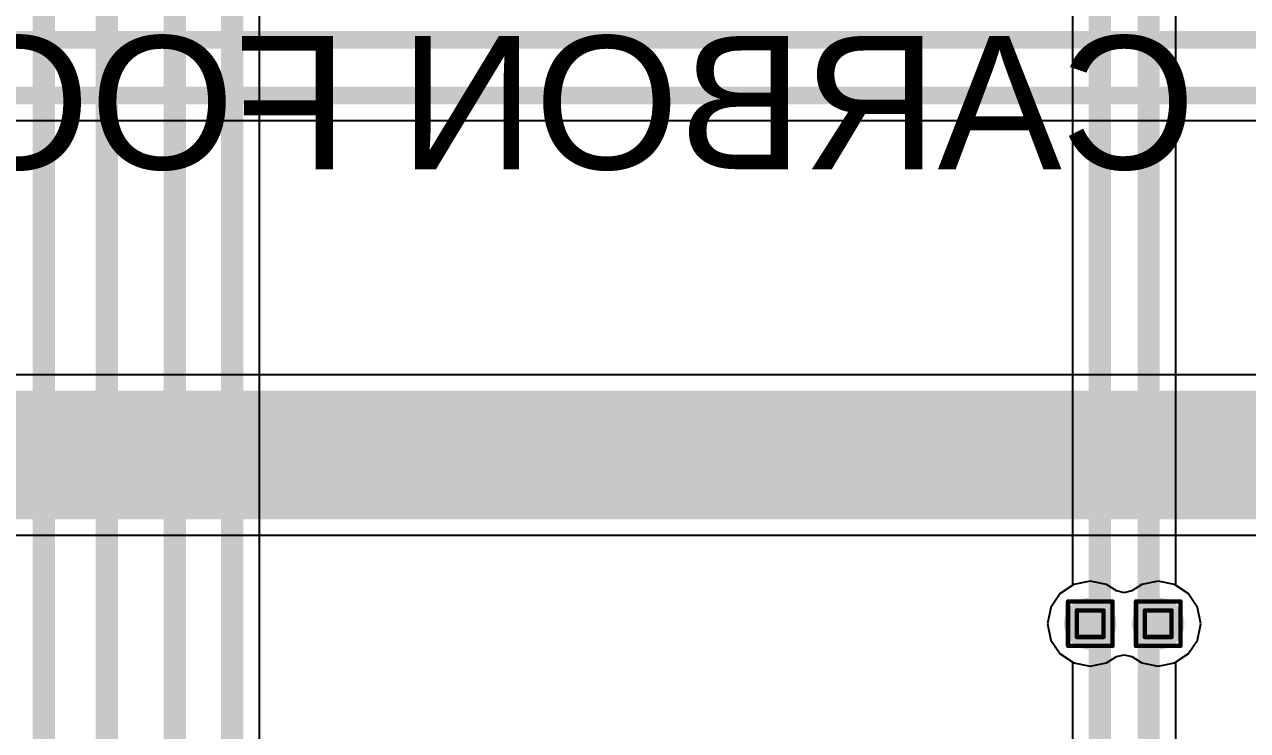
# Model space of a CAD drawing. Header units: inches. Extents: x -8 to 210, y -39 to 109.
# Drawn here: x 34.7 to 48.69, y 23.97 to 32.05 of the extents above; entities that cross this region are included whole.
import ezdxf

# ---------------------------------------------------------------- set-up
doc = ezdxf.new("R2010")
doc.units = ezdxf.units.IN
for name, color, linetype in [('Bottom Layer', 5, 'Continuous'), ('Bottom Overlay', 54, 'Continuous'), ('Drill Drawing', 1, 'Continuous'), ('Top Layer', 1, 'Continuous'), ('Via Holes', 16, 'Continuous')]:
    doc.layers.add(name, color=color, linetype=linetype)
doc.styles.add('Arial', font='', dxfattribs={"height": 0.2})
doc.styles.get('Arial').set_extended_font_data('Arial')

msp = doc.modelspace()

# ---------------------------------------------------------------- hatches: boundary and pattern name
at = {"layer": 'Bottom Layer'}
msp.add_hatch(color=5, dxfattribs=at).paths.add_polyline_path([(30.759, 26.391), (53.848, 26.391), (53.848, 27.864), (30.759, 27.864)])
h = msp.add_hatch(color=5, dxfattribs=at)
edge = h.paths.add_edge_path()
edge.add_arc((46.893, 25.197), 0.3, 0, 360)
h = msp.add_hatch(color=5, dxfattribs=at)
edge = h.paths.add_edge_path()
edge.add_arc((47.671, 25.197), 0.3, 0, 360)
at = {"layer": 'Top Layer'}
h = msp.add_hatch(color=1, dxfattribs=at)
edge = h.paths.add_edge_path()
edge.add_arc((46.893, 25.197), 0.3, 0, 360)
h = msp.add_hatch(color=1, dxfattribs=at)
edge = h.paths.add_edge_path()
edge.add_arc((47.671, 25.197), 0.3, 0, 360)
at = {"layer": 'Via Holes'}
h = msp.add_hatch(color=7, dxfattribs=at)
edge = h.paths.add_edge_path()
edge.add_arc((46.893, 25.197), 0.15, 0, 360)
h = msp.add_hatch(color=7, dxfattribs=at)
edge = h.paths.add_edge_path()
edge.add_arc((47.671, 25.197), 0.15, 0, 360)

# ---------------------------------------------------------------- linework, layer by layer
at = {"layer": 'Bottom Layer'}
for p, q in [((22.463, 30.957), (59.255, 30.957)), ((51.764, 28.045), (31.347, 28.045)), ((31.347, 26.209), (53.899, 26.209)), ((46.707, 25.647), (46.549, 25.541)), ((46.893, 25.684), (46.707, 25.647)), ((47.08, 25.647), (46.893, 25.684)), ((47.194, 25.571), (47.08, 25.647)), ((47.485, 25.647), (47.371, 25.571)), ((47.671, 25.684), (47.485, 25.647)), ((47.857, 25.647), (47.671, 25.684)), ((48.015, 25.541), (47.857, 25.647)), ((46.549, 25.541), (46.443, 25.383)), ((47.282, 25.551), (47.194, 25.571)), ((47.371, 25.571), (47.282, 25.551)), ((48.121, 25.383), (48.015, 25.541)), ((46.443, 25.383), (46.406, 25.197)), ((48.158, 25.197), (48.121, 25.383)), ((46.406, 25.197), (46.443, 25.01)), ((48.121, 25.01), (48.158, 25.197)), ((46.443, 25.01), (46.549, 24.852)), ((48.015, 24.852), (48.121, 25.01)), ((46.549, 24.852), (46.692, 24.757)), ((47.872, 24.757), (48.015, 24.852)), ((46.692, 24.757), (46.692, 20.508)), ((47.872, 20.868), (47.872, 24.757))]:
    msp.add_line(p, q, dxfattribs=at)
for points in [[(19.045, 31.877, 0.203, 0.203, 0), (59.052, 31.877, 0.203, 0.203, 0)], [(19.634, 31.242, 0.203, 0.203, 0), (59.639, 31.242, 0.203, 0.203, 0)], [(46.893, 25.197, 0.254, 0.254, 0), (47.003, 25.087, 0.254, 0.254, 0)], [(47.562, 25.087, 0.254, 0.254, 0), (47.671, 25.197, 0.254, 0.254, 0)], [(47.003, 20.508, 0.254, 0.254, 0), (47.003, 25.087, 0.254, 0.254, 0)], [(47.562, 20.739, 0.254, 0.254, 0), (47.562, 25.087, 0.254, 0.254, 0)]]:
    msp.add_lwpolyline(points, format="xyseb", dxfattribs=at)
for points in [[(46.83, 25.197, 0.127, 0.127, 1), (46.957, 25.197, 0.127, 0.127, 1)], [(47.607, 25.197, 0.127, 0.127, 1), (47.734, 25.197, 0.127, 0.127, 1)], [(46.939, 25.087, 0.127, 0.127, 1), (47.066, 25.087, 0.127, 0.127, 1)], [(46.939, 25.087, 0.127, 0.127, 1), (47.066, 25.087, 0.127, 0.127, 1)], [(47.498, 25.087, 0.127, 0.127, 1), (47.625, 25.087, 0.127, 0.127, 1)], [(47.498, 25.087, 0.127, 0.127, 1), (47.625, 25.087, 0.127, 0.127, 1)]]:
    msp.add_lwpolyline(points, format="xyseb", close=True, dxfattribs=at)
at = {"layer": 'Drill Drawing'}
for points in [[(46.639, 25.451, 0.0508, 0.0508, 0), (47.147, 25.451, 0.0508, 0.0508, 0)], [(46.639, 24.943, 0.0508, 0.0508, 0), (46.639, 25.451, 0.0508, 0.0508, 0)], [(47.147, 24.943, 0.0508, 0.0508, 0), (47.147, 25.451, 0.0508, 0.0508, 0)], [(47.417, 25.451, 0.0508, 0.0508, 0), (47.925, 25.451, 0.0508, 0.0508, 0)], [(47.417, 24.943, 0.0508, 0.0508, 0), (47.417, 25.451, 0.0508, 0.0508, 0)], [(47.925, 24.943, 0.0508, 0.0508, 0), (47.925, 25.451, 0.0508, 0.0508, 0)], [(46.741, 25.349, 0.0508, 0.0508, 0), (47.046, 25.349, 0.0508, 0.0508, 0)], [(46.741, 25.044, 0.0508, 0.0508, 0), (46.741, 25.349, 0.0508, 0.0508, 0)], [(47.046, 25.044, 0.0508, 0.0508, 0), (47.046, 25.349, 0.0508, 0.0508, 0)], [(47.519, 25.349, 0.0508, 0.0508, 0), (47.823, 25.349, 0.0508, 0.0508, 0)], [(47.519, 25.044, 0.0508, 0.0508, 0), (47.519, 25.349, 0.0508, 0.0508, 0)], [(47.823, 25.044, 0.0508, 0.0508, 0), (47.823, 25.349, 0.0508, 0.0508, 0)], [(46.741, 25.044, 0.0508, 0.0508, 0), (47.046, 25.044, 0.0508, 0.0508, 0)], [(47.519, 25.044, 0.0508, 0.0508, 0), (47.823, 25.044, 0.0508, 0.0508, 0)], [(46.639, 24.943, 0.0508, 0.0508, 0), (47.147, 24.943, 0.0508, 0.0508, 0)], [(47.417, 24.943, 0.0508, 0.0508, 0), (47.925, 24.943, 0.0508, 0.0508, 0)]]:
    msp.add_lwpolyline(points, format="xyseb", dxfattribs=at)
for points in [[(46.627, 25.451, 0.0254, 0.0254, 1), (46.652, 25.451, 0.0254, 0.0254, 1)], [(46.627, 25.451, 0.0254, 0.0254, 1), (46.652, 25.451, 0.0254, 0.0254, 1)], [(47.135, 25.451, 0.0254, 0.0254, 1), (47.16, 25.451, 0.0254, 0.0254, 1)], [(47.135, 25.451, 0.0254, 0.0254, 1), (47.16, 25.451, 0.0254, 0.0254, 1)], [(47.404, 25.451, 0.0254, 0.0254, 1), (47.43, 25.451, 0.0254, 0.0254, 1)], [(47.404, 25.451, 0.0254, 0.0254, 1), (47.43, 25.451, 0.0254, 0.0254, 1)], [(47.912, 25.451, 0.0254, 0.0254, 1), (47.938, 25.451, 0.0254, 0.0254, 1)], [(47.912, 25.451, 0.0254, 0.0254, 1), (47.938, 25.451, 0.0254, 0.0254, 1)], [(46.728, 25.349, 0.0254, 0.0254, 1), (46.754, 25.349, 0.0254, 0.0254, 1)], [(46.728, 25.349, 0.0254, 0.0254, 1), (46.754, 25.349, 0.0254, 0.0254, 1)], [(47.033, 25.349, 0.0254, 0.0254, 1), (47.058, 25.349, 0.0254, 0.0254, 1)], [(47.033, 25.349, 0.0254, 0.0254, 1), (47.058, 25.349, 0.0254, 0.0254, 1)], [(47.506, 25.349, 0.0254, 0.0254, 1), (47.531, 25.349, 0.0254, 0.0254, 1)], [(47.506, 25.349, 0.0254, 0.0254, 1), (47.531, 25.349, 0.0254, 0.0254, 1)], [(47.811, 25.349, 0.0254, 0.0254, 1), (47.836, 25.349, 0.0254, 0.0254, 1)], [(47.811, 25.349, 0.0254, 0.0254, 1), (47.836, 25.349, 0.0254, 0.0254, 1)], [(46.728, 25.044, 0.0254, 0.0254, 1), (46.754, 25.044, 0.0254, 0.0254, 1)], [(46.728, 25.044, 0.0254, 0.0254, 1), (46.754, 25.044, 0.0254, 0.0254, 1)], [(47.033, 25.044, 0.0254, 0.0254, 1), (47.058, 25.044, 0.0254, 0.0254, 1)], [(47.033, 25.044, 0.0254, 0.0254, 1), (47.058, 25.044, 0.0254, 0.0254, 1)], [(47.506, 25.044, 0.0254, 0.0254, 1), (47.531, 25.044, 0.0254, 0.0254, 1)], [(47.506, 25.044, 0.0254, 0.0254, 1), (47.531, 25.044, 0.0254, 0.0254, 1)], [(47.811, 25.044, 0.0254, 0.0254, 1), (47.836, 25.044, 0.0254, 0.0254, 1)], [(47.811, 25.044, 0.0254, 0.0254, 1), (47.836, 25.044, 0.0254, 0.0254, 1)], [(46.627, 24.943, 0.0254, 0.0254, 1), (46.652, 24.943, 0.0254, 0.0254, 1)], [(46.627, 24.943, 0.0254, 0.0254, 1), (46.652, 24.943, 0.0254, 0.0254, 1)], [(47.135, 24.943, 0.0254, 0.0254, 1), (47.16, 24.943, 0.0254, 0.0254, 1)], [(47.135, 24.943, 0.0254, 0.0254, 1), (47.16, 24.943, 0.0254, 0.0254, 1)], [(47.404, 24.943, 0.0254, 0.0254, 1), (47.43, 24.943, 0.0254, 0.0254, 1)], [(47.404, 24.943, 0.0254, 0.0254, 1), (47.43, 24.943, 0.0254, 0.0254, 1)], [(47.912, 24.943, 0.0254, 0.0254, 1), (47.938, 24.943, 0.0254, 0.0254, 1)], [(47.912, 24.943, 0.0254, 0.0254, 1), (47.938, 24.943, 0.0254, 0.0254, 1)]]:
    msp.add_lwpolyline(points, format="xyseb", close=True, dxfattribs=at)
at = {"layer": 'Top Layer'}
for p, q in [((37.39, 17.12), (37.39, 40.303)), ((46.692, 40.124), (46.692, 25.637)), ((47.872, 25.637), (47.872, 40.124)), ((46.692, 25.637), (46.549, 25.541)), ((48.015, 25.541), (47.872, 25.637)), ((46.549, 25.541), (46.443, 25.383)), ((48.121, 25.383), (48.015, 25.541)), ((46.443, 25.383), (46.406, 25.197)), ((48.158, 25.197), (48.121, 25.383)), ((46.406, 25.197), (46.443, 25.01)), ((48.121, 25.01), (48.158, 25.197)), ((46.443, 25.01), (46.549, 24.852)), ((48.015, 24.852), (48.121, 25.01)), ((46.549, 24.852), (46.707, 24.747)), ((47.08, 24.747), (47.194, 24.823)), ((47.194, 24.823), (47.282, 24.842)), ((47.282, 24.842), (47.371, 24.823)), ((47.371, 24.823), (47.485, 24.747)), ((47.857, 24.747), (48.015, 24.852)), ((46.707, 24.747), (46.893, 24.71)), ((46.893, 24.71), (47.08, 24.747)), ((47.485, 24.747), (47.671, 24.71)), ((47.671, 24.71), (47.857, 24.747))]:
    msp.add_line(p, q, dxfattribs=at)
for points in [[(35.646, 13.854, 0.254, 0.254, 0), (35.646, 41.326, 0.254, 0.254, 0)], [(36.424, 13.945, 0.254, 0.254, 0), (36.424, 41.377, 0.254, 0.254, 0)], [(34.925, 13.233, 0.254, 0.254, 0), (34.925, 40.82, 0.254, 0.254, 0)], [(47.003, 25.306, 0.254, 0.254, 0), (47.003, 40.673, 0.254, 0.254, 0)], [(47.562, 25.306, 0.254, 0.254, 0), (47.562, 40.673, 0.254, 0.254, 0)], [(37.079, 16.753, 0.254, 0.254, 0), (37.079, 40.432, 0.254, 0.254, 0)], [(46.893, 25.197, 0.254, 0.254, 0), (47.003, 25.306, 0.254, 0.254, 0)], [(47.562, 25.306, 0.254, 0.254, 0), (47.671, 25.197, 0.254, 0.254, 0)]]:
    msp.add_lwpolyline(points, format="xyseb", dxfattribs=at)
for points in [[(46.83, 25.197, 0.127, 0.127, 1), (46.957, 25.197, 0.127, 0.127, 1)], [(46.939, 25.306, 0.127, 0.127, 1), (47.066, 25.306, 0.127, 0.127, 1)], [(46.939, 25.306, 0.127, 0.127, 1), (47.066, 25.306, 0.127, 0.127, 1)], [(47.498, 25.306, 0.127, 0.127, 1), (47.625, 25.306, 0.127, 0.127, 1)], [(47.498, 25.306, 0.127, 0.127, 1), (47.625, 25.306, 0.127, 0.127, 1)], [(47.607, 25.197, 0.127, 0.127, 1), (47.734, 25.197, 0.127, 0.127, 1)]]:
    msp.add_lwpolyline(points, format="xyseb", close=True, dxfattribs=at)

# ---------------------------------------------------------------- texts
at = {"layer": 'Bottom Overlay', "style": 'Arial', "text_generation_flag": 2}
msp.add_text('ZERO CARBON FOOTPRINT', height=1.524, rotation=360, dxfattribs=at).set_placement((54.61, 30.398))

doc.saveas('drawing.dxf')
